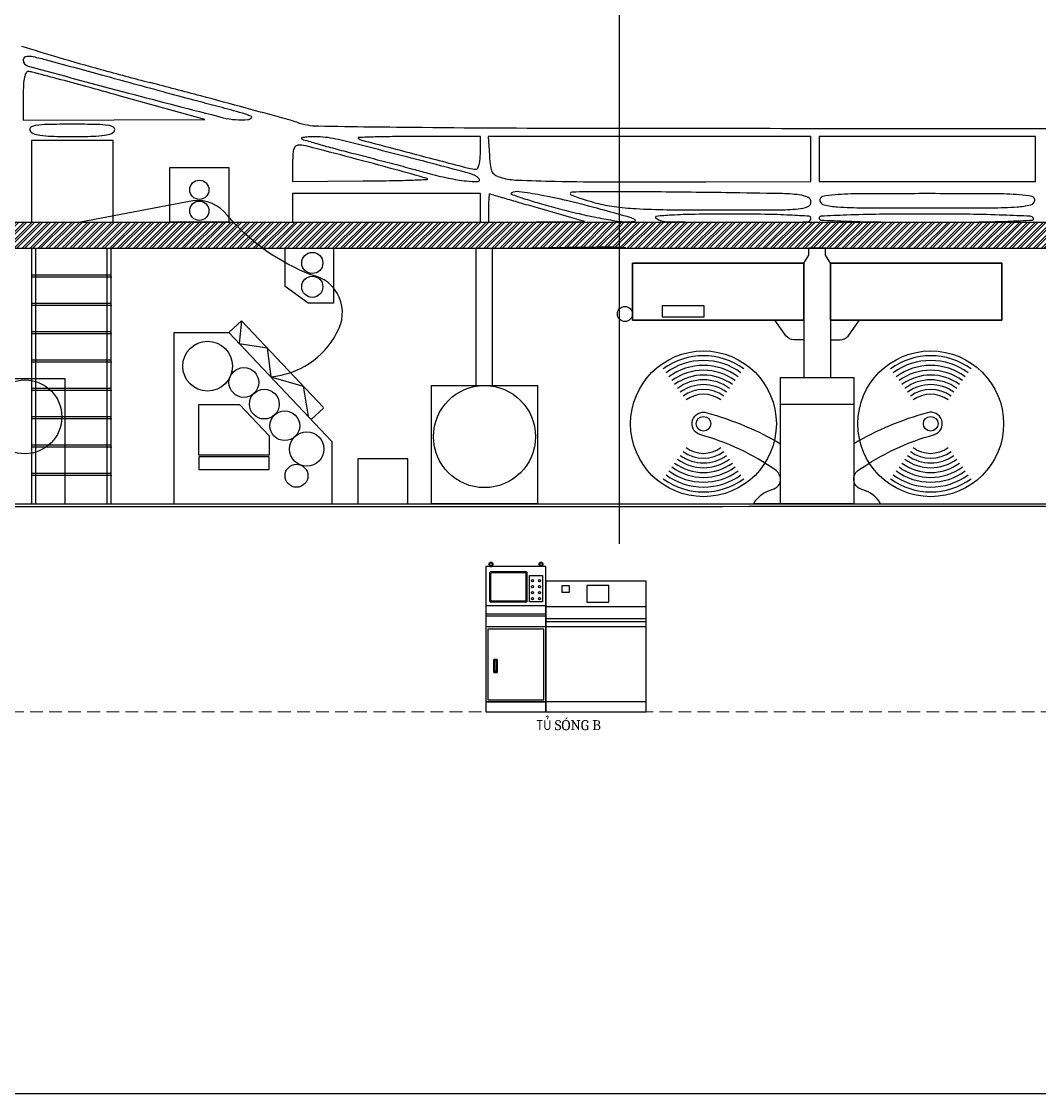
# Model space of a CAD drawing. Extents: x 223136 to 348136, y -32544 to -4064.
# Drawn here: x 320421 to 330592, y -25702 to -14994 of the extents above; entities that cross this region are included whole.
import ezdxf

# ---------------------------------------------------------------- set-up
doc = ezdxf.new("R2010")
doc.units = 0
doc.header["$LTSCALE"] = 20
doc.header["$MEASUREMENT"] = 0
doc.linetypes.add('HIDDEN', pattern=[9.525, 6.35, -3.175])
doc.layers.add('6', color=6, linetype='Continuous')
doc.layers.add('Cuasau', color=10, linetype='Continuous')

# ---------------------------------------------------------------- blocks, each defined once
blk = doc.blocks.new('PC_Box_Front')
at = {"linetype": 'ByBlock'}
for p, q in [((42, 1457), (42, 1450)), ((42, 1455), (58, 1455)), ((42, 1450), (58, 1450)), ((58, 1457), (58, 1450)), ((542, 1457), (542, 1450)), ((558, 1455), (542, 1455)), ((558, 1450), (542, 1450)), ((558, 1457), (558, 1450)), ((435, 1360), (565, 1360)), ((435, 1100), (435, 1360)), ((565, 1360), (565, 1100)), ((565, 1100), (435, 1100)), ((600, 1060), (0, 1060)), ((600, 975), (0, 975)), ((600, 955), (0, 955)), ((600, 850), (0, 850)), ((80, 394), (80, 524)), ((80, 524), (112, 524)), ((112, 524), (112, 394)), ((112, 394), (80, 394)), ((85, 408), (107, 408))]:
    blk.add_line(p, q, dxfattribs=at)
for points in [[(0, 100), (600, 100), (600, 1450), (0, 1450)], [(20, 120), (580, 120), (580, 825), (20, 825)], [(80, 394), (112, 394), (112, 524), (80, 524)], [(0, 0), (600, 0), (600, 100), (0, 100)]]:
    blk.add_lwpolyline(points, close=True, dxfattribs=at)
for points in [[(50, 1400), (400, 1400, -0.414214), (410, 1390), (410, 1105, -0.414214), (400, 1095), (50, 1095, -0.414214), (40, 1105), (40, 1390, -0.414214)], [(60, 1390), (390, 1390, -0.414214), (400, 1380), (400, 1115, -0.414214), (390, 1105), (60, 1105, -0.414214), (50, 1115), (50, 1380, -0.414214)]]:
    blk.add_lwpolyline(points, format="xyb", close=True, dxfattribs=at)
blk.add_lwpolyline([(85, 503), (85, 399), (107, 399), (107, 503)], dxfattribs=at)
for centre, radius in [((50, 1475), 20), ((50, 1475), 14), ((550, 1475), 20), ((550, 1475), 14), ((465, 1310), 11), ((535, 1310), 11), ((465, 1250), 11), ((465, 1190), 11), ((535, 1250), 11), ((535, 1190), 11), ((465, 1130), 11), ((535, 1130), 11)]:
    blk.add_circle(centre, radius, dxfattribs=at)
blk.add_arc((96, 503), 11, 359.0354, 180.9646, dxfattribs=at)
blk = doc.blocks.new('ngtd')
for p, q in [((-133, 2406), (-84, 2484)), ((-84, 2484), (-84, 2553)), ((84, 2553), (-84, 2553)), ((84, 2484), (84, 2553)), ((133, 2406), (84, 2484)), ((-133, 2406), (-133, 1264)), ((133, 2385), (133, 1264))]:
    blk.add_line(p, q)
for points in [[(-1845, 2120), (-1845, 1835), (-989, 1835), (-133, 1835), (-133, 2120), (-133, 2406), (-989, 2406), (-1845, 2406)], [(-1845, 2406), (-133, 2406), (-133, 1835), (-1845, 1835)], [(1845, 2120), (1845, 1835), (989, 1835), (133, 1835), (133, 2120), (133, 2406), (989, 2406), (1845, 2406)], [(1845, 2406), (133, 2406), (133, 1835), (1845, 1835)], [(-1547, 1867), (-1128, 1867), (-1128, 1977), (-1547, 1977)], [(-366, 1264), (366, 1264), (366, 0), (-366, 0)], [(-366, 1264), (366, 1264), (366, 994), (-366, 994)]]:
    blk.add_lwpolyline(points, close=True)
for points in [[(-133, 1639), (-233, 1639, -0.226341), (-309, 1676), (-422, 1835)], [(133, 1639), (233, 1639, 0.226341), (309, 1676), (422, 1835)], [(-366, 0), (-632, 0), (-618, 30, -0.174978), (-430, 149, 0.567913), (-408, 332, 0.087928), (-1173, 692, -0.977628), (-1102, 911, -0.064496), (-366, 601, 0.636075)], [(366, 0), (632, 0), (618, 30, 0.174978), (430, 149, -0.567913), (408, 332, -0.087928), (1173, 692, 0.977628), (1102, 911, 0.064496), (366, 601, -0.636075)]]:
    blk.add_lwpolyline(points, format="xyb")
for centre, radius in [((-1920, 1897), 75.5), ((-1135, 800), 728), ((1135, 800), 728), ((-1135, 800), 73.3), ((1135, 800), 73.3)]:
    blk.add_circle(centre, radius)
for centre, radius, start, end in [((-1135, 800), 680, 53.7103, 126.2897), ((-1135, 800), 632, 53.7103, 126.2897), ((1135, 800), 680, 53.7103, 126.2897), ((1135, 800), 632, 53.7103, 126.2897), ((-1135, 800), 583, 53.7103, 126.2897), ((-1135, 800), 535, 53.7103, 126.2897), ((-1135, 800), 487, 53.7103, 126.2897), ((1135, 800), 583, 53.7103, 126.2897), ((1135, 800), 535, 53.7103, 126.2897), ((1135, 800), 487, 53.7103, 126.2897), ((-1135, 800), 439, 53.7103, 126.2897), ((-1135, 800), 391, 53.7103, 126.2897), ((1135, 800), 439, 53.7103, 126.2897), ((1135, 800), 391, 53.7103, 126.2897), ((-1135, 800), 343, 53.7103, 126.2897), ((-1135, 800), 295, 53.7103, 126.2897), ((1135, 800), 343, 53.7103, 126.2897), ((1135, 800), 295, 53.7103, 126.2897), ((-1135, 800), 295, 233.7103, 306.2897), ((1135, 800), 295, 233.7103, 306.2897), ((-1135, 800), 439, 233.7103, 306.2897), ((-1135, 800), 391, 233.7103, 306.2897), ((-1135, 800), 343, 233.7103, 306.2897), ((1135, 800), 439, 233.7103, 306.2897), ((1135, 800), 391, 233.7103, 306.2897), ((1135, 800), 343, 233.7103, 306.2897), ((-1135, 800), 583, 233.7103, 306.2897), ((-1135, 800), 535, 233.7103, 306.2897), ((-1135, 800), 487, 233.7103, 306.2897), ((1135, 800), 583, 233.7103, 306.2897), ((1135, 800), 535, 233.7103, 306.2897), ((1135, 800), 487, 233.7103, 306.2897), ((-1135, 800), 680, 233.7103, 306.2897), ((-1135, 800), 632, 233.7103, 306.2897), ((1135, 800), 680, 233.7103, 306.2897), ((1135, 800), 632, 233.7103, 306.2897)]:
    blk.add_arc(centre, radius, start, end)

msp = doc.modelspace()

# ---------------------------------------------------------------- hatches: boundary and pattern name
at = {"layer": '6', "linetype": 'ByBlock'}
h = msp.add_hatch(dxfattribs=at)
h.set_pattern_fill('ANSI32', color=8, scale=150)
h.paths.add_polyline_path([(293100, -16999.533), (287251.209, -16999.533), (287249.759, -17000.314), (287249.759, -17259.943), (293100, -17259.943)])
h.paths.add_polyline_path([(294444.5, -16999.533), (293100, -16999.533), (293100, -17259.943), (294444.5, -17259.943)])
h.paths.add_polyline_path([(310271, -16999.533), (294444.5, -16999.533), (294444.5, -17259.943), (309914.14, -17259.943), (310271, -17254.453)])
h.paths.add_polyline_path([(286789.377, -17508.211), (287249.759, -17259.943), (287249.759, -17000.314), (287053.524, -17106.068, -0.135462681), (286835.276, -17223.685), (286191.122, -17570.829), (286191.122, -17830.829), (286309.783, -17766.839, -0.322823165)])
h.paths.add_polyline_path([(286789.377, -17508.211, 0.322823165), (286309.783, -17766.839)], flags=17)
h.paths.add_polyline_path([(322538.455, -16999.533), (310271, -16999.533), (310271, -17259.943), (322831.71, -17259.943, -0.047041611)])
h.paths.add_polyline_path([(326394.5, -16999.533), (322538.455, -16999.533, 0.047041611), (322831.71, -17259.943), (325448.278, -17259.943), (325872.486, -17253.417, -0.002624999), (326263.232, -17249.457, -0.011484333), (326394.5, -17251.831)])
h.paths.add_polyline_path([(289265.28, -20791.194), (291669.118, -20791.194), (291669.118, -20010.141), (289265.28, -20010.141)], flags=9)
h.paths.add_polyline_path([(289242.056, -21672.469), (290963.634, -21672.469), (290963.634, -20891.416), (289242.056, -20891.416)], flags=9)
h.paths.add_polyline_path([(341793.609, -14897.652), (343381.371, -14897.652), (343381.371, -14116.599), (341793.609, -14116.599)], flags=9)
h.paths.add_polyline_path([(326496.976, -14897.652), (328084.739, -14897.652), (328084.739, -14116.599), (326496.976, -14116.599)], flags=9)
h.paths.add_polyline_path([(341485.618, -12728.635), (342216.755, -12728.635), (342216.755, -12280.916), (341485.618, -12280.916)], flags=9)
h.paths.add_polyline_path([(334494.455, -12728.635), (335389.821, -12728.635), (335389.821, -12280.916), (334494.455, -12280.916)], flags=9)
h.paths.add_polyline_path([(341228.274, -11323.157), (341959.411, -11323.157), (341959.411, -10875.438), (341228.274, -10875.438)], flags=9)
h.paths.add_polyline_path([(310492.266, -14654.818), (312698.276, -14654.818), (312698.276, -14207.099), (310492.266, -14207.099)], flags=9)
h.paths.add_polyline_path([(341101.91, -22162.655), (341846.624, -22162.655), (341846.624, -21938.795), (341101.91, -21938.795)], flags=9)
h.paths.add_polyline_path([(325532.287, -22162.655), (326284.242, -22162.655), (326284.242, -21938.795), (325532.287, -21938.795)], flags=9)
h.paths.add_polyline_path([(309518.361, -22162.655), (310264.958, -22162.655), (310264.958, -21938.795), (309518.361, -21938.795)], flags=9)
h.paths.add_polyline_path([(292477.274, -22003.036), (293529.88, -22003.036), (293529.88, -21779.176), (292477.274, -21779.176)], flags=9)
h.paths.add_polyline_path([(282411.597, -22165.913), (282985.42, -22165.913), (282985.42, -21942.054), (282411.597, -21942.054)], flags=9)
h.paths.add_polyline_path([(257550.171, -22130.394), (258652.67, -22130.394), (258652.67, -21906.534), (257550.171, -21906.534)], flags=9)
h.paths.add_polyline_path([(257076.65, -22130.504), (257461.407, -22130.504), (257461.407, -21906.644), (257076.65, -21906.644)], flags=9)
h.paths.add_polyline_path([(243783.632, -22162.655), (244685.913, -22162.655), (244685.913, -21938.795), (243783.632, -21938.795)], flags=9)
h = msp.add_hatch(dxfattribs=at)
h.set_pattern_fill('ANSI32', color=8, scale=150)
h.paths.add_polyline_path([(338053.566, -16999.533), (326394.5, -16999.533), (326394.5, -17259.943), (338346.82, -17259.943, -0.047041611)])
h.paths.add_polyline_path([(341691.132, -16999.533), (338053.566, -16999.533, 0.047041611), (338346.82, -17259.943), (341691.132, -17259.943)])
h.paths.add_polyline_path([(346820.5, -16999.533), (341691.132, -16999.533), (341691.132, -17259.943), (346820.5, -17259.943)])

# ---------------------------------------------------------------- linework, layer by layer
for p, q in [((329705.056, -16061.978), (336055.297, -16061.776)), ((287251.195, -16999.533), (346820.5, -16999.533)), ((287249.759, -17259.943), (346820.5, -17259.943)), ((320521.159, -17259.943), (320521.159, -19812.802)), ((320521.159, -17259.943), (320521.159, -19812.802)), ((320561.159, -17259.943), (320561.159, -19812.802)), ((321276.214, -19812.802), (321276.214, -17264.551)), ((321316.214, -19812.802), (321316.214, -17264.551)), ((324965.309, -18630.413), (324965.309, -17259.943)), ((325128.397, -18630.413), (325128.397, -17259.943)), ((325872.486, -17253.417), (325148.783, -17264.551)), ((321316.214, -17527.69), (320521.159, -17527.69)), ((321316.214, -17547.69), (320521.159, -17547.69)), ((321316.214, -17810.829), (320521.159, -17810.829)), ((321316.214, -17830.829), (320521.159, -17830.829)), ((322494, -18100.377), (322618.484, -17982.706)), ((322618.484, -17982.706), (322597.271, -18209.627)), ((322618.484, -17982.706), (323438.62, -18850.324)), ((321316.214, -18093.968), (320521.159, -18093.968)), ((321316.214, -18113.968), (320521.159, -18113.968)), ((321948.18, -18956.589), (321948.18, -18100.377)), ((321948.18, -19812.802), (321948.18, -18100.377)), ((321948.18, -18100.377), (322494, -18100.377)), ((322494, -18100.377), (323522.577, -19188.503)), ((322597.271, -18209.627), (322875.75, -18254.866)), ((322875.75, -18254.866), (322911.582, -18542.134)), ((321316.214, -18377.107), (320521.159, -18377.107)), ((321316.214, -18397.107), (320521.159, -18397.107)), ((320057, -18559), (320856, -18559)), ((320856, -18559), (320856, -19812.802)), ((322911.582, -18542.134), (323236.998, -18637.029)), ((324516.817, -18999.768), (324516.817, -18630.413)), ((324516.817, -18630.413), (324741.063, -18630.413)), ((324741.063, -18630.413), (324965.309, -18630.413)), ((321316.214, -18660.246), (320521.159, -18660.246)), ((321316.214, -18680.246), (320521.159, -18680.246)), ((323236.998, -18637.029), (323284.514, -18936.658)), ((322599.419, -18819), (322897.5, -19134.339)), ((321316.214, -18943.385), (320521.159, -18943.385)), ((323439.725, -18855.229), (323317.106, -18971.137)), ((321316.214, -18963.385), (320521.159, -18963.385)), ((321948.18, -19812.802), (321948.18, -18956.589)), ((321316.214, -19226.524), (320521.159, -19226.524)), ((321316.214, -19246.524), (320521.159, -19246.524)), ((323522.577, -19188.503), (323522.577, -19812.802)), ((321316.214, -19509.663), (320521.159, -19509.663)), ((321316.214, -19529.663), (320521.159, -19529.663)), ((237333.565, -19812.802), (346860.741, -19812.802)), ((323538.288, -19812.802), (323699.514, -19812.802)), ((323699.514, -19812.802), (323860.739, -19812.802)), ((325576.889, -19812.802), (326657.348, -19812.802))]:
    msp.add_line(p, q)
at = {"linetype": 'ByBlock'}
msp.add_lwpolyline([(223135.508, -25702.311), (348135.508, -25702.311), (348135.508, -4063.542), (223135.508, -4063.542)], close=True, dxfattribs=at)
for points in [[(320439.864, -15378.845, 0.337566), (320487.821, -15441.151, 0.001101), (321489.31, -15709.173, 0.002841), (322438.067, -15955.083, 0.086259), (322682.076, -15973.624, 0.14207), (322717.87, -15959.39, 0.56748), (322715.609, -15940.99, 0.036775), (322628.009, -15909.74, 0.003113), (322396.672, -15847.476, -0.001261), (322182.195, -15790.601, -0.00046), (321878.74, -15709.013, -0.000456), (321547.028, -15619.176, -0.000545), (321234.67, -15533.909, 0.000563), (320662.192, -15377.657, 0.018164), (320521.478, -15344.858, 0.120935), (320463.008, -15347.669, 0.333318)], [(320439.615, -15735.6), (320439.615, -15980.232), (321346.793, -15977.274), (322253.97, -15974.316), (321397.758, -15735.6, 0.001138), (321065.918, -15643.895, 0.001748), (320778.087, -15566.138, 0.00057), (320528.657, -15499.994, 0.050066), (320490.58, -15493.926, 0.293143), (320467.519, -15506.896, 0.070195), (320451.809, -15550.204, 0.039813), (320442.341, -15623.617, 0.012168)], [(320506.415, -16082.162, 0.211847), (320537.126, -16112.964, 0.056455), (320605.746, -16130.965, 0.029832), (320722.287, -16140.792, 0.006119), (320928.879, -16143.32, 0.006119), (321135.472, -16140.792, 0.029832), (321252.013, -16130.965, 0.056455), (321320.633, -16112.964, 0.211847), (321351.344, -16082.162, 0.357581), (321340.965, -16050.886, 0.105334), (321289.967, -16032.059, 0.031971), (321176.449, -16022.975, 0.003981), (320928.879, -16021.004, 0.003981), (320681.31, -16022.975, 0.031971), (320567.792, -16032.059, 0.105334), (320516.794, -16050.886, 0.357581)], [(323219.224, -16164.023, 0.125484), (323237.649, -16174.961, 0.001528), (323371.726, -16213.953, 0.004439), (323527.91, -16257.36, 0.002876), (323709.307, -16304.926, -0.001075), (323911.041, -16357.049, -0.000848), (324129.153, -16414.299, -0.000857), (324331.52, -16468.155, -0.002128), (324479.442, -16508.469, 0.015697), (324685.571, -16558.681, 0.024493), (324865.964, -16587.528, 0.038287), (324982.539, -16591.383, 0.652569), (324992.817, -16564.958, 0.132196), (324902.132, -16512.73, 0.00155), (324229.431, -16336.25, 0.003061), (323587.878, -16174.25, 0.055504), (323378.598, -16146.82, 0.010598), (323310.924, -16146.939, 0.021145), (323257.501, -16150.43, 0.025385), (323221.553, -16156.168, 0.595072)], [(323786.318, -16159.372, 0.125279), (323822.087, -16179.276, 0.000342), (324363.194, -16321.981, 0.000633), (324890.096, -16459.842, 0.063746), (324965.513, -16469.496, 0.296521), (324981.22, -16459.283, 0.043515), (324994.164, -16421.589, 0.037494), (325003.145, -16368.91, 0.023478), (325006.081, -16306.408), (325006.081, -16143.32), (324387.705, -16143.32, 0.002435), (324151.74, -16144.469, 0.004236), (323955.968, -16148.035, 0.001051), (323788.796, -16152.849, 0.667257)], [(325095.584, -16334.256, 0.016644), (325106.391, -16443.869, 0.097101), (325124.826, -16498.55, 0.145349), (325159.016, -16531.267, 0.053808), (325221.858, -16555.437, 0.054574), (325377.275, -16579.026, 0.005503), (325752.087, -16590.491, 0.004615), (326319.323, -16596.36, 0.001113), (327258.735, -16595.316), (328308.614, -16591.812), (328308.614, -16367.566), (328308.614, -16143.32), (326695.886, -16143.32), (325083.157, -16143.32)], [(323130.568, -16408.338), (323130.568, -16591.812), (323833.886, -16587.083, 0.002462), (324099.504, -16583.988, 0.004715), (324312.638, -16578.445, 0.003125), (324475.163, -16571.666, 0.845239), (324476.045, -16564.318, 0.00509), (324152.823, -16472.569, 0.002222), (323722.201, -16357.11, 0.000689), (323276.549, -16240.399, 0.050084), (323201.919, -16228.763, 0.138289), (323166.562, -16236.679, 0.176167), (323144.509, -16261.473, 0.08031), (323133.35, -16311.862, 0.014414)], [(325783.807, -16862.296, 0.008378), (325991.211, -16913.672, 0.008981), (326195.483, -16956.806, 0.008609), (326372.058, -16987.649, 0.041293), (326473.874, -16995.112, 0.041663), (326547.527, -16988.269, 0.731757), (326549.576, -16972.77, 0.040962), (326472.041, -16943.86, 0.002019), (326208.855, -16870.742, 0.007708), (325878.803, -16785.927, 0.014041), (325606.511, -16728.449, 0.011541), (325392.338, -16694.573, 0.154717), (325314.929, -16708.116, 0.656138), (325315.785, -16720.202, 0.005246), (325437.104, -16761.51, 0.009392), (325592.121, -16809.276, 0.005136)], [(325903.171, -16715.795, 0.313537), (325910.633, -16726.636, 0.005696), (325979.917, -16751.839, 0.01189), (326064.336, -16779.228, 0.007384), (326164.583, -16807.532, 0.032337), (326342.134, -16842.74, 0.018311), (326560.514, -16863.437, 0.011479), (326869.847, -16874.242, 0.00299), (327367.357, -16877.216, 0.001316), (327970.953, -16875.628, 0.020073), (328179.558, -16866.149, 0.072621), (328276.729, -16843.343, 0.308043), (328308.614, -16796.5, 0.293624), (328278.631, -16749.844, 0.080271), (328190.193, -16725.539, 0.02221), (327999.853, -16713.417, 0.001541), (327462.595, -16704.763, 0.000797), (326660.344, -16695.591, 0.004228), (326221.247, -16694.985, 0.001692), (325920.68, -16698.128, 0.408761)], [(325087.625, -16856.83), (325087.625, -16999.533), (325566.696, -16996.093), (326045.767, -16992.654), (325576.889, -16856.83, -0.00009), (325396.4, -16804.512, -0.000145), (325242.75, -16759.895, -0.000019), (325106.021, -16720.143, -0.010614), (325097.818, -16717.568, 0.483309), (325093.73, -16720.217, 0.005585), (325090.619, -16757.057, 0.011562), (325088.356, -16802.347, 0.006704)], [(328397.92, -16785.479, 0.301181), (328438.73, -16827.119, 0.036007), (328572.976, -16845.818, 0.015223), (328829.71, -16855.058, 0.001383), (329470.617, -16856.83, 0.001383), (330111.524, -16855.058, 0.015223), (330368.258, -16845.818, 0.036007), (330502.504, -16827.119, 0.301181), (330543.313, -16785.479, 0.400808), (330516.551, -16743.923, 0.04248), (330391.552, -16724.862, 0.01536), (330137.56, -16715.79, 0.001246), (329470.617, -16714.128, 0.001246), (328803.673, -16715.79, 0.01536), (328549.682, -16724.862, 0.04248), (328424.683, -16743.923, 0.400808)], [(326759.278, -16958.761, 0.141795), (326881.231, -16995.422, 0.002577), (327565.038, -16998.947, 0.001452), (328270.698, -16996.898, 0.412514), (328308.614, -16958.761, 0.394937), (328291.17, -16940.12, 0.004111), (328097.266, -16928.854, 0.008995), (327845.879, -16920.85, 0.003653), (327503.367, -16918.613, 0.00314), (327150.09, -16921.105, 0.010143), (326915.473, -16928.996, 0.011236), (326763.67, -16940.612, 0.70977)], [(328390.158, -16958.761, 0.400435), (328408.313, -16977.795, 0.002409), (328671.067, -16988.956, 0.006766), (329007.805, -16997.074, 0.002643), (329473.023, -16999.533, 0.002496), (329946.05, -16997.171, 0.007137), (330274.888, -16989.193, 0.003356), (330520.572, -16978.07, 0.570047), (330530.689, -16958.761, 0.247284), (330499.244, -16940.236, 0.002476), (330231.274, -16928.817, 0.006544), (329894.456, -16920.548, 0.002865), (329447.824, -16917.989, 0.002711), (328993.765, -16920.451, 0.006921), (328664.768, -16928.574, 0.002515), (328408.262, -16939.755, 0.400053)]]:
    msp.add_lwpolyline(points, format="xyb", close=True)
for points in [[(328390.158, -16367.566), (328390.158, -16591.812), (329470.617, -16591.812), (330551.075, -16591.812), (330551.075, -16367.566), (330551.075, -16143.32), (329470.617, -16143.32), (328390.158, -16143.32)], [(320521.159, -16591.812), (320521.159, -16999.533), (320928.879, -16999.533), (321336.6, -16999.533), (321336.6, -16591.812), (321336.6, -16184.092), (320928.879, -16184.092), (320521.159, -16184.092)], [(321904.37, -16453.5), (322492.5, -16453.5), (322492.5, -16999.533), (321904.37, -16999.533)], [(323130.568, -16856.83), (323130.568, -16999.533), (324068.325, -16999.533), (325006.081, -16999.533), (325006.081, -16856.83), (325006.081, -16714.128), (324068.325, -16714.128), (323130.568, -16714.128)], [(324516.817, -18630.413), (325576.889, -18630.413), (325576.889, -19812.802), (324516.817, -19812.802)], [(322194, -19468.5), (322897.5, -19468.5), (322897.5, -19343.5), (322194, -19343.5)], [(323780.126, -19812.802), (324282, -19812.802), (324282, -19364.309), (323780.126, -19364.309)]]:
    msp.add_lwpolyline(points, close=True)
msp.add_lwpolyline([(322911.582, -18542.134, 0.258947535), (323570, -18107, 0.523611823), (323316.78, -17524.609, -0.124653827), (322479, -16933, 0.267461115), (322133.5, -16784.5), (321012.5, -16999.533)], format="xyb")
for points in [[(323539.984, -17259.943), (323539.984, -17808.789), (323284.7, -17808.789), (323057.5, -17641.589), (323057.5, -17259.943)], [(322897.5, -19134.339), (322897.5, -19324.5), (322194, -19324.5), (322194, -18819), (322599.419, -18819)]]:
    msp.add_lwpolyline(points)
for centre, radius in [((322198.435, -16675.266), 96.065), ((322198.435, -16884.5), 96.065), ((323326.7, -17406.058), 105.8), ((323326.7, -17643.989), 105.8), ((322281, -18437.251), 248.538), ((322643.427, -18599.886), 148.707), ((320456.5, -18943.385), 368.5), ((325046.853, -19140.434), 510.021), ((322847.733, -18816.02), 148.707), ((323052.039, -19032.155), 148.707), ((323272.061, -19264.915), 171.585), ((323169, -19532), 114.695)]:
    msp.add_circle(centre, radius)
for centre, radius, start, end in [((335619.187, 34724.309), 52225.504, 253.0819842, 253.5000138), ((327302.316, 6646.983), 22942.292, 253.5000029, 254.6094697), ((331962.544, 23576.782), 40501.785, 254.6094768, 255.3343806), ((284046.23, -159516.732), 148757.847, 75.13383087, 75.33436605), ((296831.913, -111349.849), 98922.895, 74.86151452, 75.13378394), ((289963.333, -136738.338), 125224.089, 74.68094391, 74.86154017), ((322402.012, -18317.268), 2440.467, 71.6247971, 74.681002), ((323400.525, -15311.284), 727.019, 251.6247831, 269.0571319), ((325772.529, 128814.019), 144871.84, 269.05711542, 269.46735276), ((326306.147, 186211.431), 202271.732, 269.46734978, 269.94152897), ((329596.367, 3411058.403), 3427120.382, 269.941541935, 270.001817094), ((326444.966, -54465.01), 37215.997, 90.2797905, 90.8813948), ((326277.191, -20107.822), 2858.399, 86.3465095, 90.2798224), ((304626.386, 83305358.498), 83325198.757, 270.00726207527, 270.01872123201)]:
    msp.add_arc(centre, radius, start, end)
for p in [(321316.214, -17547.69), (321316.214, -17830.829), (321316.214, -18113.968), (321316.214, -18397.107), (321316.214, -18680.246), (321316.214, -18963.385), (321316.214, -19246.524), (321316.214, -19529.663)]:
    msp.add_point(p)
at = {"layer": 'Cuasau', "color": 2, "linetype": 'ByBlock', "true_color": 0xf1eb1f}
msp.add_line((326394.5, -20210.5), (326394.5, -12764.285), dxfattribs=at)
at = {"layer": 'Cuasau', "linetype": 'ByBlock'}
for p, q in [((326661.429, -20839.502), (325661.429, -20839.502)), ((325661.429, -20989.502), (325661.429, -20959.502)), ((326661.429, -20959.502), (325661.429, -20959.502)), ((325661.429, -21039.502), (325661.429, -20989.502)), ((326661.429, -20989.502), (325661.429, -20989.502)), ((325661.429, -21889.502), (325661.429, -21039.502)), ((326661.429, -21039.502), (325661.429, -21039.502))]:
    msp.add_line(p, q, dxfattribs=at)
at = {"layer": 'Cuasau', "color": 3, "linetype": 'HIDDEN', "lineweight": 0}
msp.add_line((243736.271, -21889.502), (346231.5, -21889.502), dxfattribs=at)
at = {"layer": 'Cuasau', "linetype": 'ByBlock'}
for points in [[(325661.429, -21889.502), (326661.429, -21889.502), (326661.429, -20584.502), (325661.429, -20584.502)], [(325822.306, -20626.964), (325894.306, -20626.964), (325894.306, -20698.964), (325822.306, -20698.964)], [(326069.323, -20794.964), (326289.323, -20794.964), (326289.323, -20626.964), (326069.323, -20626.964)], [(325661.429, -21889.502), (326661.429, -21889.502), (326661.429, -21789.502), (325661.429, -21789.502)]]:
    msp.add_lwpolyline(points, close=True, dxfattribs=at)

# ---------------------------------------------------------------- block references
at = {"layer": '6', "color": 2, "linetype": 'ByBlock', "true_color": 0xf1eb1f}
msp.add_blockref('ngtd', (328369.772, -19812.802), dxfattribs=at)
at = {"layer": 'Cuasau', "linetype": 'ByBlock'}
msp.add_blockref('PC_Box_Front', (325061.429, -21889.502), dxfattribs=at)

# ---------------------------------------------------------------- texts
at = {"layer": 'Cuasau', "linetype": 'ByBlock', "insert": (325211.472, -21972.557), "char_height": 100, "attachment_point": 1}
msp.add_mtext_dynamic_manual_height_columns('\\pi350.59456;{\\fCambria|b0|i0|c0|p18;TỦ SÓNG B}', width=1389.53091, gutter_width=1, heights=[0], dxfattribs=at)

doc.saveas('drawing.dxf')
